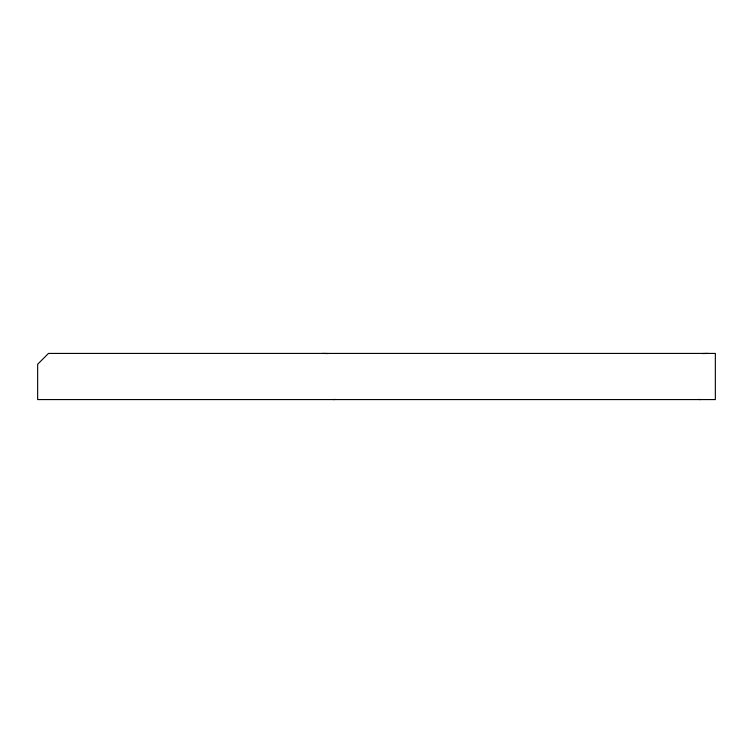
<?xml version="1.0" encoding="UTF-8"?>
<svg xmlns="http://www.w3.org/2000/svg" width="753" height="753" viewBox="0 0 753 753"><rect width="100%" height="100%" fill="white"/><g stroke="black" fill="none" stroke-linecap="round" stroke-linejoin="round"><path stroke-width="1.13" d="M333.24 399.57L335.584 399.438M702.257 353.543L708.14 353.43M322.425 353.43L328.308 353.543M698.586 399.438L700.93 399.57M48.465 353.43L37.65 364.245L37.65 399.57L715.35 399.57L715.35 353.43L48.465 353.43"/></g></svg>
